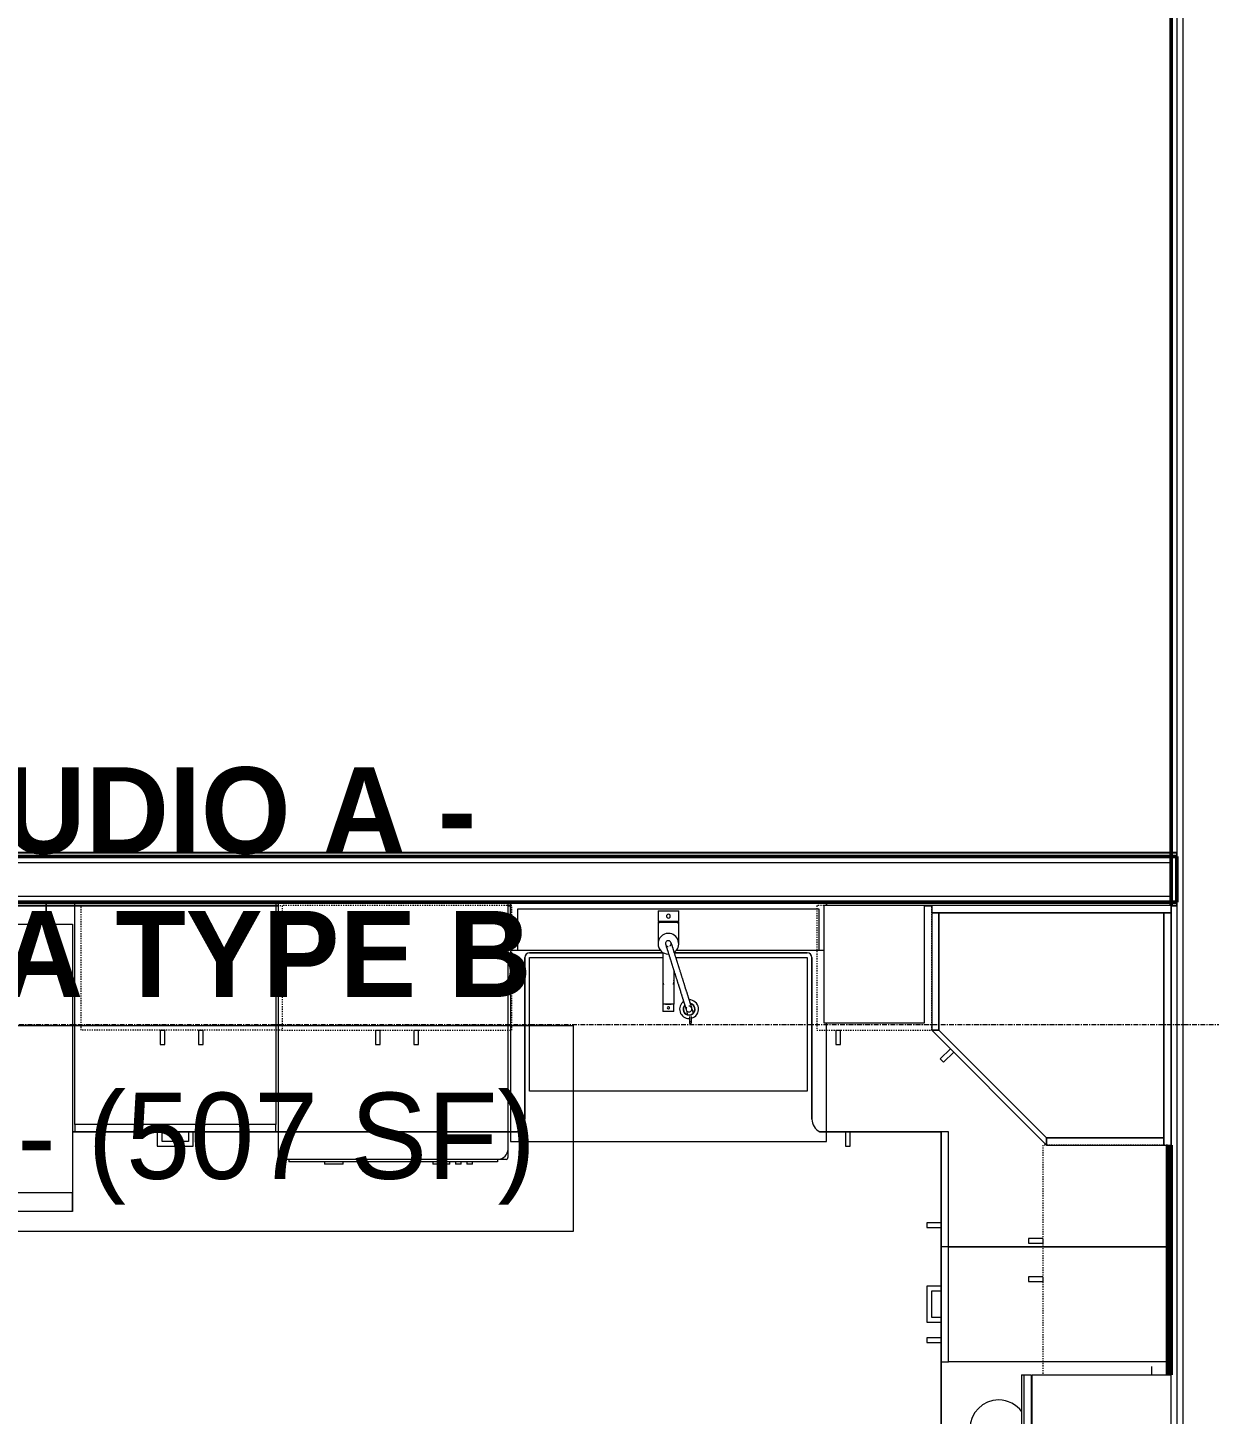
# Model space of a CAD drawing. Header units: inches. Extents: x -4218 to -1830, y 9767 to 12426.
# Drawn here: x -3059.2 to -2935.8, y 10126.5 to 10271.3 of the extents above; entities that cross this region are included whole.
import ezdxf

# ---------------------------------------------------------------- set-up
doc = ezdxf.new("R2010")
doc.units = ezdxf.units.IN
doc.header["$MEASUREMENT"] = 0
doc.linetypes.add('Dash', pattern=[0.25, 0.125, -0.125])
doc.linetypes.add('Grid Line 1_2_', pattern=[0.875, 0.5, -0.125, 0.125, -0.125])
for name, color, linetype, lineweight in [('0-1', 7, 'Continuous', 5), ('0-2', 253, 'Continuous', 9), ('A-AREA-IDEN', 2, 'Continuous', 9), ('A-WALL-1', 250, 'Continuous', 50), ('A-WALL-2', 10, 'Continuous', 13), ('A-WALL-3', 254, 'Continuous', 9), ('A-WALL-4', 253, 'Continuous', 9), ('A-WALL-5', 252, 'Continuous', 9), ('A-WALL-6', 7, 'Continuous', 9), ('A-WALL-8', 113, 'Continuous', 9), ('I-WALL-1', 250, 'Continuous', 50), ('I-WALL-2', 254, 'Continuous', 9), ('I-WALL-3', 253, 'Continuous', 9), ('I-WALL-4', 252, 'Continuous', 9), ('P-SANR-FIXT-1', 7, 'Continuous', 9), ('P-SANR-FIXT-3', 252, 'Continuous', 9), ('Q-CASE', 31, 'Continuous', 9), ('Q-CASE-1', 252, 'Continuous', 9), ('Q-CASE-2', 7, 'Continuous', 9), ('Q-CASE-3', 253, 'Continuous', 9), ('Q-CASE-4', 7, 'Dash', 9), ('Q-CASE-5', 254, 'Continuous', 9), ('Q-SPCQ-1', 7, 'Continuous', 9), ('Q-SPCQ-2', 253, 'Continuous', 9), ('Q-SPCQ-3', 252, 'Continuous', 9), ('Q-SPCQ-4', 254, 'Continuous', 9), ('S-GRID-1', 1, 'Grid Line 1_2_', 9)]:
    doc.layers.add(name, color=color, linetype=linetype, lineweight=lineweight)
doc.styles.add('Century Gothic', font='ufonts.com_century-gothic.ttf', dxfattribs={"height": 9})
doc.styles.add('Century Gothic_B', font='GOTHICB.TTF', dxfattribs={"height": 9})

# ---------------------------------------------------------------- blocks, each defined once
blk = doc.blocks.new('Basic Wall _ INT - W4BØF - _5_8 GYP - 2X4 WOOD_BATT_ - 5_8 GYP_ - ___-3182886-BACKGROUND - 3RD FLOOR')
at = {"layer": 'A-WALL-3'}
for p, q in [((-3092, 10185.19), (-3092, 10185.13)), ((-3092, 10185.13), (-3092, 10184.98)), ((-3092, 10184.98), (-3092, 10184.92)), ((-3092, 10184.8), (-3092, 10184.78)), ((-2939.15, 10185.13), (-2939.15, 10185.19)), ((-2939.15, 10184.98), (-2939.15, 10185.13)), ((-2939.15, 10184.92), (-2939.15, 10184.98)), ((-2939.15, 10184.78), (-2939.15, 10184.8))]:
    blk.add_line(p, q, dxfattribs=at)
at = {"layer": 'A-WALL-4'}
for p, q in [((-3092, 10184.92), (-3092, 10185.19)), ((-3092, 10184.9), (-3092, 10184.92)), ((-3092, 10184.9), (-3092, 10184.9)), ((-3092, 10184.88), (-3092, 10184.9)), ((-3092, 10184.86), (-3092, 10184.88)), ((-3092, 10184.84), (-3092, 10184.86)), ((-3091.7, 10185.13), (-3091.77, 10185.13)), ((-3091.6, 10185.13), (-3091.67, 10185.13)), ((-3068.27, 10185.13), (-3068.38, 10185.13)), ((-3068.18, 10185.13), (-3068.27, 10185.13)), ((-3068.12, 10185.13), (-3068.18, 10185.13)), ((-3067.98, 10184.78), (-3063.23, 10184.78)), ((-3063.25, 10185.13), (-3067.95, 10185.13)), ((-3063.02, 10185.13), (-3063.08, 10185.13)), ((-3062.93, 10185.13), (-3063.02, 10185.13)), ((-3062.81, 10185.13), (-3062.93, 10185.13)), ((-2939.15, 10185.13), (-2939.77, 10185.13)), ((-2939.77, 10184.78), (-2939.15, 10184.78)), ((-2939.15, 10185.19), (-2939.15, 10184.9)), ((-2939.15, 10184.9), (-2939.15, 10184.82)), ((-2939.15, 10184.82), (-2939.15, 10184.78))]:
    blk.add_line(p, q, dxfattribs=at)
at = {"layer": 'A-WALL-5'}
for p, q in [((-3092, 10184.82), (-3092, 10184.84)), ((-3092, 10184.78), (-3092, 10184.82)), ((-3092, 10184.78), (-3067.98, 10184.78)), ((-3091.7, 10185.19), (-3091.77, 10185.19)), ((-3091.6, 10185.19), (-3091.67, 10185.19)), ((-3068.38, 10185.13), (-3091.59, 10185.13)), ((-3068.27, 10185.19), (-3068.38, 10185.19)), ((-3068.18, 10185.19), (-3068.27, 10185.19)), ((-3068.12, 10185.19), (-3068.18, 10185.19)), ((-3063.23, 10184.9), (-3067.97, 10184.9)), ((-3063.25, 10185.19), (-3067.95, 10185.19)), ((-3063.23, 10184.78), (-2939.77, 10184.78)), ((-3063.02, 10185.19), (-3063.08, 10185.19)), ((-3062.93, 10185.19), (-3063.02, 10185.19)), ((-3062.81, 10185.19), (-3062.93, 10185.19)), ((-2939.77, 10185.13), (-3062.81, 10185.13)), ((-2939.15, 10185.19), (-2939.77, 10185.19)), ((-2939.15, 10184.9), (-2939.77, 10184.9))]:
    blk.add_line(p, q, dxfattribs=at)
at = {"layer": 'A-WALL-6'}
for p, q in [((-3067.97, 10184.9), (-3092, 10184.9)), ((-3068.39, 10185.19), (-3091.6, 10185.19)), ((-2939.77, 10184.9), (-3063.23, 10184.9)), ((-2939.77, 10185.19), (-3062.81, 10185.19))]:
    blk.add_line(p, q, dxfattribs=at)
blk = doc.blocks.new('Basic Wall _ INT - W4BØF - _5_8 GYP - 2X4 WOOD_BATT_ - 5_8 GYP_ - ___-3182885-BACKGROUND - 3RD FLOOR')
at = {"layer": 'A-WALL-3'}
for p, q in [((-3092, 10180.03), (-3092, 10180)), ((-3057.25, 10180.03), (-3033.02, 10180.03)), ((-3009.02, 10180.03), (-3008.77, 10180.03)), ((-3008.77, 10180.03), (-2975.77, 10180.03)), ((-2975.77, 10180.03), (-2939.77, 10180.03)), ((-2939.15, 10180), (-2939.15, 10180.03)), ((-3092, 10179.89), (-3092, 10179.83)), ((-3092, 10179.82), (-3092, 10179.68)), ((-3092, 10179.68), (-3092, 10179.61)), ((-3053.97, 10179.68), (-3057.25, 10179.68)), ((-3033.02, 10179.68), (-3053.91, 10179.68)), ((-3008.77, 10179.68), (-3009.02, 10179.68)), ((-2942.29, 10179.68), (-2975.77, 10179.68)), ((-2939.77, 10179.68), (-2942.2, 10179.68)), ((-2939.15, 10179.83), (-2939.15, 10179.89)), ((-2939.15, 10179.68), (-2939.15, 10179.82)), ((-2939.15, 10179.61), (-2939.15, 10179.68))]:
    blk.add_line(p, q, dxfattribs=at)
at = {"layer": 'A-WALL-4'}
for p, q in [((-2939.77, 10180.03), (-2939.15, 10180.03)), ((-2939.15, 10180.03), (-2939.15, 10179.99)), ((-2939.15, 10179.99), (-2939.15, 10179.96)), ((-3092, 10179.94), (-3092, 10179.96)), ((-3092, 10179.91), (-3092, 10179.94)), ((-3092, 10179.9), (-3092, 10179.91)), ((-3092, 10179.88), (-3092, 10179.9)), ((-3092, 10179.83), (-3092, 10179.88)), ((-3092, 10179.61), (-3092, 10179.83)), ((-3091.8, 10179.68), (-3091.84, 10179.68)), ((-3091.7, 10179.68), (-3091.78, 10179.68)), ((-3091.6, 10179.68), (-3091.68, 10179.68)), ((-3057.25, 10179.9), (-3056.17, 10179.9)), ((-3056.06, 10179.9), (-3033.02, 10179.9)), ((-3009.02, 10179.9), (-3008.77, 10179.9)), ((-2975.77, 10179.9), (-2940.67, 10179.9)), ((-2940.58, 10179.9), (-2939.77, 10179.9)), ((-2939.15, 10179.68), (-2939.77, 10179.68)), ((-2939.15, 10179.96), (-2939.15, 10179.91)), ((-2939.15, 10179.91), (-2939.15, 10179.9)), ((-2939.15, 10179.9), (-2939.15, 10179.88)), ((-2939.15, 10179.88), (-2939.15, 10179.73)), ((-2939.15, 10179.73), (-2939.15, 10179.61))]:
    blk.add_line(p, q, dxfattribs=at)
at = {"layer": 'A-WALL-5'}
for p, q in [((-3092, 10179.99), (-3092, 10180.03)), ((-3092, 10180.03), (-3057.25, 10180.03)), ((-3092, 10179.96), (-3092, 10179.99)), ((-3091.8, 10179.61), (-3091.84, 10179.61)), ((-3091.7, 10179.61), (-3091.78, 10179.61)), ((-3091.6, 10179.61), (-3091.68, 10179.61)), ((-3057.25, 10179.68), (-3091.59, 10179.68)), ((-3053.34, 10179.61), (-3057.25, 10179.61)), ((-3033.02, 10179.61), (-3053.32, 10179.61)), ((-3008.77, 10179.61), (-3009.02, 10179.61)), ((-2964.77, 10179.61), (-2965.52, 10179.61)), ((-2939.77, 10179.9), (-2939.15, 10179.9)), ((-2939.15, 10179.61), (-2939.77, 10179.61))]:
    blk.add_line(p, q, dxfattribs=at)
at = {"layer": 'A-WALL-6'}
for p, q in [((-3092, 10179.9), (-3057.25, 10179.9)), ((-3057.25, 10179.61), (-3091.6, 10179.61))]:
    blk.add_line(p, q, dxfattribs=at)
blk = doc.blocks.new('Refrigerator_-_Side-by-Side_6047 - 36_ X 30_-1372843-BACKGROUND - 3RD FLOOR')
at = {"layer": 'Q-SPCQ-1'}
for p, q in [((-17.88, 15.58), (17.87, 15.58)), ((-17.88, -14.42), (-17.88, 15.58)), ((-17.88, 15.58), (-3.13, 15.58)), ((-17.88, 15.58), (-17.88, 13.58)), ((-3.13, 13.58), (-3.13, 15.58)), ((-2.63, 15.58), (17.87, 15.58)), ((-2.63, 15.58), (-2.63, 13.58)), ((17.87, 15.58), (17.87, -14.42)), ((17.87, 13.58), (17.87, 15.58)), ((-3.13, 13.58), (-17.88, 13.58)), ((17.87, 13.58), (-2.63, 13.58)), ((17.87, -14.42), (-17.88, -14.42))]:
    blk.add_line(p, q, dxfattribs=at)
blk = doc.blocks.new('Range - 24_ x 30_-V115-BACKGROUND - 3RD FLOOR')
at = {"layer": 'Q-SPCQ-1'}
blk.add_line((29.12, -22), (30, -22), dxfattribs=at)
for centre, radius, start, end in [((6.5, -6), 3.5, 360, 180), ((23.5, -6), 3, 0, 180), ((6.5, -6), 3.5, 180, 223.5728), ((6.5, -6), 3.5, 316.3809, 0), ((23.5, -6), 3, 180, 216.0867), ((23.5, -6), 3, 306.1227, 0), ((6.5, -6), 3.5, 261.0228, 278.9772)]:
    blk.add_arc(centre, radius, start, end, dxfattribs=at)
blk = doc.blocks.new('Dishwasher_15404 - 34_ counter-V162-BACKGROUND - 3RD FLOOR')
at = {"layer": 'Q-SPCQ-1'}
for p, q in [((25.8, 24), (24, 24)), ((26.68, 24), (25.8, 24)), ((26.87, 22.93), (26.87, 23.8)), ((26.87, 0.2), (26.87, 22.93)), ((26.87, 22.91), (27.12, 22.91)), ((27.12, 22.91), (27.12, 1.09)), ((27.37, 20.28), (27.12, 20.28)), ((27.37, 20.28), (27.37, 19.69)), ((27.12, 19.69), (27.37, 19.69)), ((27.37, 19.1), (27.12, 19.1)), ((27.37, 19.1), (27.37, 18.51)), ((27.12, 18.51), (27.37, 18.51)), ((27.37, 17.92), (27.12, 17.92)), ((27.37, 17.92), (27.37, 17.33)), ((27.12, 17.33), (27.37, 17.33)), ((27.37, 16.74), (27.12, 16.74)), ((27.12, 16.15), (27.37, 16.15)), ((27.37, 16.74), (27.37, 16.15)), ((27.37, 6.79), (27.12, 6.79)), ((27.37, 6.79), (27.37, 5.81)), ((27.37, 5.81), (27.37, 4.82)), ((27.12, 4.82), (27.37, 4.82)), ((26.87, 1.09), (27.12, 1.09)), ((24, 0), (26.68, 0))]:
    blk.add_line(p, q, dxfattribs=at)
for centre, radius, start, end in [((25.8, 22.93), 1.07, 360, 90), ((26.68, 23.8), 0.197, 0, 90), ((26.68, 0.2), 0.197, 270, 360), ((26.68, 0.2), 0.197, 270, 345)]:
    blk.add_arc(centre, radius, start, end, dxfattribs=at)
at = {"layer": 'Q-SPCQ-2'}
for p, q in [((0.37, 24), (0, 24)), ((0, 0), (0.37, 0))]:
    blk.add_line(p, q, dxfattribs=at)
at = {"layer": 'Q-SPCQ-3'}
for p, q in [((5.07, 24), (0.37, 24)), ((24, 24), (5.1, 24)), ((0.37, 0), (2.55, 0)), ((2.64, 0), (24, 0))]:
    blk.add_line(p, q, dxfattribs=at)
at = {"layer": 'Q-SPCQ-4'}
blk.add_line((0, 24), (0, 0), dxfattribs=at)
blk = doc.blocks.new('30quot_MicrowaveVent_11166 - 70cm miele oven-2804781-BACKGROUND - 3RD FLOOR')
at = {"layer": 'Q-CASE-2'}
for p, q in [((8.88, 16.6), (7.69, 16.6)), ((7.69, 15.63), (7.69, 16.55)), ((8.88, 16.55), (8.88, 15.63)), ((15.68, 15.6), (-14.2, 15.6)), ((-14.2, 15.39), (-14.2, 15.6)), ((-14.2, 14.61), (-14.2, 15.39)), ((15.68, 15.39), (-14.2, 15.39)), ((15.68, 14.61), (-14.2, 14.61)), ((-14.2, 0), (-14.2, 14.49)), ((-14.2, 14.49), (15.68, 14.49)), ((15.68, 15.6), (15.68, 15.39)), ((15.68, 15.39), (15.68, 14.61)), ((15.68, 14.49), (15.68, 0)), ((-14.2, 0), (15.68, 0))]:
    blk.add_line(p, q, dxfattribs=at)
blk = doc.blocks.new('Single Door 1 Drawer 211 - 211 Base Cabinet Single Door1 Drawer 12_-V120-BACKGROUND - 3RD FLOOR')
at = {"layer": 'Q-CASE-1'}
for p, q in [((-11.26, -23.25), (-11.26, -0.37)), ((0.74, -0.37), (0.74, -23.25)), ((-11.26, -23.25), (-11.26, -24)), ((0.74, -23.25), (-11.26, -23.25)), ((-11.26, -24), (0.74, -24)), ((-7.14, -24), (-6.64, -24)), ((-3.39, -24), (-3.89, -24)), ((-1.76, -24), (-1.27, -24)), ((0.74, -24), (0.74, -23.25))]:
    blk.add_line(p, q, dxfattribs=at)
at = {"layer": 'Q-CASE-2'}
for p, q in [((-7.14, -24), (-7.14, -25.5)), ((-6.64, -25), (-6.64, -24)), ((-3.89, -24), (-3.89, -25)), ((-3.39, -25.5), (-3.39, -24)), ((-1.76, -24), (-1.76, -25.5)), ((-1.27, -25.5), (-1.27, -24)), ((-7.14, -25.5), (-3.39, -25.5)), ((-3.89, -25), (-6.64, -25)), ((-1.76, -25.5), (-1.27, -25.5))]:
    blk.add_line(p, q, dxfattribs=at)
at = {"layer": 'Q-CASE-3'}
for p, q in [((-11.26, -0.37), (-11.26, 0)), ((0.74, 0), (0.74, -0.37)), ((-1.76, -24), (-1.27, -24))]:
    blk.add_line(p, q, dxfattribs=at)
at = {"layer": 'Q-CASE-5'}
blk.add_line((-11.26, 0), (0.74, 0), dxfattribs=at)
blk = doc.blocks.new('Base Cabinet Corner 197 - Base Cabinet Corner 197-V121-BACKGROUND - 3RD FLOOR')
at = {"layer": 'Q-CASE-1'}
for p, q in [((12.74, -0.37), (12.74, -24)), ((0.74, -23.25), (0.74, -36)), ((12.74, -23.25), (0.74, -23.25)), ((0.74, -23.25), (0.74, -24)), ((0.74, -24), (0.74, -36)), ((12.74, -24), (0.74, -24)), ((10.24, -24), (10.73, -24)), ((0.73, -34), (0.73, -33.51)), ((0.74, -36), (-10.64, -36))]:
    blk.add_line(p, q, dxfattribs=at)
at = {"layer": 'Q-CASE-2'}
for p, q in [((10.24, -24), (10.24, -25.5)), ((10.73, -25.5), (10.73, -24)), ((10.24, -25.5), (10.73, -25.5)), ((2.23, -33.51), (0.74, -33.51)), ((0.74, -34), (2.23, -34)), ((2.23, -34), (2.23, -33.51))]:
    blk.add_line(p, q, dxfattribs=at)
at = {"layer": 'Q-CASE-3'}
for p, q in [((12.74, 0), (12.74, -0.37)), ((10.24, -24), (10.73, -24)), ((-22.89, -36), (-23.26, -36))]:
    blk.add_line(p, q, dxfattribs=at)
at = {"layer": 'Q-CASE-5'}
for p, q in [((-23.26, 0), (-22.89, 0)), ((-23.26, -36), (-23.26, 0)), ((-22.89, 0), (2.11, 0)), ((2.11, 0), (12.74, 0))]:
    blk.add_line(p, q, dxfattribs=at)
blk = doc.blocks.new('Vanity Cabinet-Double Door - 33_-V122-BACKGROUND - 3RD FLOOR')
at = {"layer": 'Q-CASE-1'}
for p, q in [((-15.76, -5.06), (-15.76, -0.38)), ((-15.76, -0.38), (-15.76, -5.06)), ((-15.01, -0.75), (-15.01, -5.06)), ((16.49, -0.75), (-15.01, -0.75)), ((16.49, -5.06), (16.49, -0.75))]:
    blk.add_line(p, q, dxfattribs=at)
at = {"layer": 'Q-CASE-3'}
for p, q in [((-15.76, -0.38), (-15.76, 0)), ((-15.76, 0), (-15.76, -0.38)), ((17.24, 0), (17.24, -0.38)), ((17.24, -0.38), (17.24, 0))]:
    blk.add_line(p, q, dxfattribs=at)
at = {"layer": 'Q-CASE-5'}
for p, q in [((-15.76, 0), (17.24, 0)), ((17.24, 0), (-15.76, 0)), ((17.24, 0), (-15.76, 0))]:
    blk.add_line(p, q, dxfattribs=at)
blk = doc.blocks.new('Base Cabinet 3 Drawer 230 - Base Cabinet 3 Drawer 230 21_-V123-BACKGROUND - 3RD FLOOR')
at = {"layer": 'Q-CASE-1'}
for p, q in [((-9.76, -23.25), (-9.76, -0.38)), ((11.24, -0.38), (11.24, -2.52)), ((11.24, -2.61), (11.24, -23.25)), ((-9.76, -23.25), (-9.76, -24)), ((11.24, -23.25), (-9.76, -23.25)), ((-9.76, -24), (11.24, -24)), ((-1.14, -24), (-0.64, -24)), ((2.61, -24), (2.11, -24)), ((11.24, -24), (11.24, -23.25))]:
    blk.add_line(p, q, dxfattribs=at)
at = {"layer": 'Q-CASE-2'}
for p, q in [((-1.14, -24), (-1.14, -25.5)), ((-0.64, -25), (-0.64, -24)), ((2.11, -24), (2.11, -25)), ((2.61, -25.5), (2.61, -24)), ((-1.14, -25.5), (2.61, -25.5)), ((2.11, -25), (-0.64, -25))]:
    blk.add_line(p, q, dxfattribs=at)
at = {"layer": 'Q-CASE-3'}
for p, q in [((-9.76, -0.31), (-9.76, -0.01)), ((11.24, 0), (11.24, -0.38)), ((-1.14, -24), (-0.64, -24)), ((2.61, -24), (2.11, -24))]:
    blk.add_line(p, q, dxfattribs=at)
at = {"layer": 'Q-CASE-5'}
for p, q in [((-9.76, 0), (11.24, 0)), ((-1.14, -24), (-0.64, -24)), ((2.61, -24), (2.11, -24))]:
    blk.add_line(p, q, dxfattribs=at)
blk = doc.blocks.new('308 - 308 x 24_-2727436-BACKGROUND - 3RD FLOOR')
at = {"layer": 'Q-CASE'}
for p, q in [((-11.25, -13.19), (-12, -13.19)), ((-12, -13.19), (0, -25.19)), ((0, -24.44), (-11.25, -13.19)), ((0, -25.19), (0, -24.44))]:
    blk.add_line(p, q, dxfattribs=at)
at = {"layer": 'Q-CASE-2'}
for p, q in [((13, -0.19), (-12, -0.19)), ((-12, -0.19), (-12, -0.94)), ((-11.25, -0.94), (-12, -0.94)), ((-12, -0.94), (-12, -13.19)), ((-12, -0.94), (13, -0.94)), ((12.25, -0.94), (-11.25, -0.94)), ((-11.25, -0.94), (-11.25, -13.19)), ((-11.25, -13.19), (-11.25, -0.94)), ((12.25, -24.44), (12.25, -0.94)), ((13, -0.94), (12.25, -0.94)), ((12.25, -0.94), (12.25, -25.19)), ((13, -0.94), (13, -0.19)), ((13, -25.19), (13, -0.94)), ((-12, -13.19), (-11.25, -13.19)), ((-11.25, -13.19), (0, -24.44)), ((-10.05, -15.14), (-11.11, -16.2)), ((-10.76, -16.55), (-9.7, -15.49)), ((-11.11, -16.2), (-10.76, -16.55)), ((0, -24.44), (12.25, -24.44)), ((12.25, -24.44), (0, -24.44)), ((0, -24.44), (0, -25.19)), ((12.25, -25.19), (12.25, -24.44)), ((0, -25.19), (12.25, -25.19)), ((12.25, -25.19), (13, -25.19))]:
    blk.add_line(p, q, dxfattribs=at)
blk = doc.blocks.new('300 Series Wall Hung Cabinet_302 - 24_ X 24_-2588623-BACKGROUND - 3RD FLOOR')
at = {"layer": 'Q-CASE-2'}
for p, q in [((-2.25, -13.19), (-1.76, -13.19)), ((-2.25, -13.19), (-2.25, -14.69)), ((-1.76, -14.69), (-1.76, -13.19)), ((1.75, -13.19), (2.24, -13.19)), ((1.75, -13.19), (1.75, -14.69)), ((2.24, -14.69), (2.24, -13.19)), ((-2.25, -14.69), (-1.76, -14.69)), ((1.75, -14.69), (2.24, -14.69))]:
    blk.add_line(p, q, dxfattribs=at)
at = {"layer": 'Q-CASE-4'}
for p, q in [((12, -0.19), (-12, -0.19)), ((-12, -0.19), (-12, -13.19)), ((12, -13.19), (12, -0.19)), ((-12, -13.19), (12, -13.19))]:
    blk.add_line(p, q, dxfattribs=at)
blk = doc.blocks.new('300 Series Wall Hung Cabinet_301 - 12_ x 24_-2732593-BACKGROUND - 3RD FLOOR')
at = {"layer": 'Q-CASE-2'}
for p, q in [((5.25, -0.19), (-5.25, -0.19)), ((-5.25, -0.19), (-5.25, -12.44)), ((5.25, -12.44), (5.25, -0.19)), ((-5.25, -12.44), (5.25, -12.44)), ((-4, -13.19), (-3.51, -13.19)), ((-4, -13.19), (-4, -14.69)), ((-3.51, -14.69), (-3.51, -13.19)), ((-4, -14.69), (-3.51, -14.69))]:
    blk.add_line(p, q, dxfattribs=at)
at = {"layer": 'Q-CASE-4'}
for p, q in [((6, -0.19), (-6, -0.19)), ((-6, -0.19), (-6, -13.19)), ((6, -13.19), (6, -0.19)), ((-6, -13.19), (6, -13.19))]:
    blk.add_line(p, q, dxfattribs=at)
blk = doc.blocks.new('kitchen_faucet_14143 - kitchen_faucet_14143-V167-BACKGROUND - 3RD FLOOR')
at = {"layer": 'P-SANR-FIXT-1'}
for p, q in [((-6.3, 0.57), (-7.09, 0.57)), ((-7.09, -0.57), (-7.09, 0.57)), ((-0.9, 0.59), (-6.3, 0.59)), ((-6.3, 0.57), (-6.3, 0.59)), ((-6.3, 0.42), (-6.3, 0.5)), ((-6.3, 0.3), (-6.3, 0.4)), ((-6.3, 0.29), (-6.3, 0.15)), ((-6.3, 0.15), (-6.3, 0.29)), ((-6.3, 0.15), (-6.3, -0.15)), ((-6.3, -0.15), (-6.3, 0.15)), ((-3.97, 0.59), (-4.89, 0.59)), ((2.26, 1.08), (0, 1.08)), ((2.34, 1.02), (2.1, 1.02)), ((2.26, 1.08), (2.26, -1.08)), ((3.44, 1.08), (2.34, 1.08)), ((2.34, -1.08), (2.34, 1.08)), ((3.44, 1.08), (3.44, -1.08)), ((-7.09, -0.57), (-6.3, -0.57)), ((-6.3, -0.15), (-6.3, -0.29)), ((-6.3, -0.29), (-6.3, -0.15)), ((-6.3, -0.4), (-6.3, -0.3)), ((-6.3, -0.5), (-6.3, -0.42)), ((-6.3, -0.59), (-6.3, -0.51)), ((-6.3, -0.59), (-2.83, -0.59)), ((-4.89, -0.59), (-3.97, -0.59)), ((-0.94, -0.59), (-0.9, -0.59)), ((0, -1.08), (2.26, -1.08)), ((2.1, -1.02), (2.34, -1.02)), ((2.34, -1.08), (3.44, -1.08)), ((-7.58, -2.2), (-8.24, -2.2)), ((-8.24, -2.4), (-7.58, -2.4)), ((-7.41, -2.04), (-6.99, -1.91)), ((-6.81, -2.46), (-7.23, -2.59))]:
    blk.add_line(p, q, dxfattribs=at)
at = {"layer": 'P-SANR-FIXT-1', "flags": 128}
for points in [[(-0.06, 0.29), (-0.07, 0.29), (-0.07, 0.29), (-0.07, 0.29), (-0.07, 0.29), (-0.07, 0.29), (-0.08, 0.28), (-0.08, 0.28), (-0.09, 0.28), (-0.1, 0.28), (-0.1, 0.28), (-0.11, 0.27), (-0.26, 0.23), (-0.28, 0.22), (-0.3, 0.22), (-0.46, 0.16), (-0.49, 0.16), (-0.51, 0.15), (-0.54, 0.14), (-0.57, 0.13), (-0.6, 0.12), (-0.63, 0.11), (-0.66, 0.1), (-0.69, 0.09), (-0.72, 0.08), (-0.75, 0.07), (-0.78, 0.06), (-0.82, 0.05), (-0.85, 0.04), (-0.89, 0.03), (-0.92, 0.02), (-0.96, 0.01), (-1, 0), (-1.04, -0.02), (-1.07, -0.03), (-1.11, -0.04), (-1.15, -0.05), (-1.2, -0.07), (-1.24, -0.08), (-1.28, -0.09), (-1.32, -0.11), (-1.37, -0.12), (-1.41, -0.14), (-1.46, -0.15), (-1.5, -0.16), (-1.55, -0.18), (-1.6, -0.19), (-1.65, -0.21), (-1.69, -0.23), (-1.74, -0.24), (-1.79, -0.26), (-2.49, -0.48), (-2.55, -0.5), (-2.61, -0.51), (-2.67, -0.53), (-2.72, -0.55), (-2.78, -0.57), (-2.84, -0.59), (-2.9, -0.61), (-2.96, -0.62), (-3.02, -0.64), (-3.08, -0.66), (-3.14, -0.68), (-3.19, -0.7), (-3.25, -0.72), (-3.31, -0.74), (-3.37, -0.76), (-3.43, -0.77), (-3.49, -0.79), (-3.55, -0.81), (-3.61, -0.83), (-3.67, -0.85), (-3.73, -0.87), (-3.79, -0.89), (-3.85, -0.91), (-3.91, -0.92), (-3.97, -0.94), (-4.03, -0.96), (-4.09, -0.98), (-4.15, -1), (-4.21, -1.02), (-4.26, -1.04), (-4.32, -1.05), (-4.94, -1.25), (-4.99, -1.27), (-5.04, -1.28), (-5.09, -1.3), (-5.15, -1.31), (-5.2, -1.33), (-5.44, -1.41), (-5.48, -1.42), (-5.53, -1.43), (-5.57, -1.45), (-5.62, -1.46), (-5.66, -1.48), (-5.7, -1.49), (-5.75, -1.5), (-5.79, -1.52), (-5.83, -1.53), (-5.87, -1.54), (-5.91, -1.56), (-5.95, -1.57), (-5.99, -1.58), (-6.02, -1.59), (-6.06, -1.6), (-6.1, -1.61), (-6.13, -1.63), (-6.17, -1.64), (-6.2, -1.65), (-6.23, -1.66), (-6.26, -1.67), (-6.3, -1.68), (-6.33, -1.69), (-6.36, -1.7), (-6.38, -1.71), (-6.41, -1.71), (-6.44, -1.72), (-6.47, -1.73), (-6.49, -1.74), (-6.52, -1.75), (-6.54, -1.76), (-6.57, -1.76), (-6.59, -1.77), (-6.61, -1.78), (-6.63, -1.78), (-6.65, -1.79), (-6.67, -1.8), (-6.69, -1.8), (-6.71, -1.81), (-6.73, -1.81), (-6.74, -1.82), (-6.76, -1.82), (-6.77, -1.83), (-6.79, -1.83), (-6.8, -1.84), (-6.81, -1.84), (-6.83, -1.84), (-6.84, -1.85), (-6.85, -1.85), (-6.86, -1.85), (-6.87, -1.86), (-6.87, -1.86), (-6.88, -1.86), (-6.89, -1.86), (-6.89, -1.87), (-6.9, -1.87), (-6.9, -1.87), (-6.9, -1.87), (-6.91, -1.87), (-6.91, -1.87), (-6.91, -1.87)], [(0.27, 0.18), (0.21, 0.23), (0.15, 0.28), (0.08, 0.3), (0, 0.3), (-0.08, 0.28), (-0.15, 0.25), (-0.2, 0.2), (-0.24, 0.13), (-0.27, 0.06), (-0.27, 0.01)], [(-0.22, -0.16), (-0.17, -0.22), (-0.1, -0.26), (-0.03, -0.28), (0.05, -0.29), (0.13, -0.27), (0.19, -0.23), (0.25, -0.18), (0.29, -0.12), (0.31, -0.04), (0.32, 0.03), (0.3, 0.11), (0.27, 0.18)], [(-0.25, -0.39), (-0.27, -0.4), (-0.3, -0.4), (-0.32, -0.41), (-0.35, -0.42), (-0.38, -0.43), (-0.41, -0.44), (-0.44, -0.45), (-0.46, -0.46), (-0.5, -0.47), (-0.53, -0.48), (-0.56, -0.49), (-0.59, -0.5), (-0.62, -0.51), (-0.66, -0.52), (-0.69, -0.53), (-0.73, -0.54), (-0.77, -0.55), (-0.8, -0.56), (-0.84, -0.58), (-0.88, -0.59), (-0.92, -0.6), (-0.96, -0.61), (-1, -0.63), (-1.04, -0.64), (-1.08, -0.65), (-1.13, -0.67), (-1.17, -0.68), (-1.22, -0.69), (-1.26, -0.71), (-1.31, -0.72), (-1.35, -0.74), (-1.4, -0.75), (-1.45, -0.77), (-1.5, -0.78), (-1.54, -0.8), (-1.59, -0.81), (-1.64, -0.83), (-1.69, -0.84), (-1.75, -0.86), (-1.8, -0.88), (-1.85, -0.89), (-1.9, -0.91), (-1.96, -0.93), (-2.01, -0.94), (-2.06, -0.96), (-2.12, -0.98), (-2.18, -1), (-2.23, -1.01), (-2.29, -1.03), (-2.34, -1.05), (-2.4, -1.07), (-2.46, -1.09), (-2.52, -1.1), (-2.57, -1.12), (-2.63, -1.14), (-2.69, -1.16), (-2.75, -1.18), (-2.81, -1.2), (-2.87, -1.21), (-2.93, -1.23), (-2.99, -1.25), (-3.05, -1.27), (-3.1, -1.29), (-3.16, -1.31), (-3.22, -1.33), (-3.28, -1.35), (-3.34, -1.37), (-3.4, -1.38), (-3.46, -1.4), (-3.52, -1.42), (-3.58, -1.44), (-3.64, -1.46), (-3.7, -1.48), (-3.76, -1.5), (-3.82, -1.52), (-3.88, -1.53), (-3.94, -1.55), (-4, -1.57), (-4.05, -1.59), (-4.11, -1.61), (-4.74, -1.8), (-4.79, -1.82), (-4.84, -1.84), (-4.89, -1.85), (-4.94, -1.87), (-4.99, -1.89), (-5.22, -1.96), (-5.27, -1.97), (-5.32, -1.99), (-5.36, -2), (-5.41, -2.02), (-5.45, -2.03), (-5.49, -2.04), (-5.54, -2.06), (-5.58, -2.07), (-5.62, -2.08), (-5.66, -2.1), (-5.7, -2.11), (-5.74, -2.12), (-5.78, -2.13), (-5.82, -2.15), (-5.85, -2.16), (-5.89, -2.17), (-5.93, -2.18), (-5.96, -2.19), (-6, -2.2), (-6.03, -2.21), (-6.06, -2.22), (-6.09, -2.23), (-6.13, -2.24), (-6.16, -2.25), (-6.19, -2.26), (-6.21, -2.27), (-6.24, -2.28), (-6.27, -2.29), (-6.3, -2.3), (-6.32, -2.3), (-6.35, -2.31), (-6.37, -2.32), (-6.39, -2.33), (-6.42, -2.33), (-6.44, -2.34), (-6.46, -2.35), (-6.48, -2.35), (-6.5, -2.36), (-6.52, -2.37), (-6.54, -2.37), (-6.55, -2.38), (-6.57, -2.38), (-6.59, -2.39), (-6.6, -2.39), (-6.61, -2.4), (-6.63, -2.4), (-6.64, -2.41), (-6.65, -2.41), (-6.66, -2.41), (-6.67, -2.42), (-6.68, -2.42), (-6.69, -2.42), (-6.7, -2.42), (-6.7, -2.43), (-6.71, -2.43), (-6.72, -2.43), (-6.72, -2.43), (-6.72, -2.43), (-6.73, -2.43), (-6.73, -2.43), (-6.73, -2.43), (-6.73, -2.43)], [(0.11, -0.27), (0.11, -0.27), (0.11, -0.27), (0.11, -0.28), (0.11, -0.28), (0.1, -0.28), (0.1, -0.28), (0.09, -0.28), (0.09, -0.28), (0.08, -0.28), (0.07, -0.29), (0.06, -0.29), (-0.08, -0.34), (-0.1, -0.34), (-0.12, -0.35), (-0.14, -0.35), (-0.16, -0.36), (-0.18, -0.37), (-0.2, -0.37), (-0.23, -0.38), (-0.25, -0.39)], [(-6.61, -1.94), (-6.67, -1.9), (-6.74, -1.87), (-6.82, -1.86), (-6.9, -1.87), (-6.97, -1.9), (-7.03, -1.94), (-7.08, -2), (-7.1, -2.08), (-7.11, -2.15)], [(-7.11, -2.15), (-7.1, -2.23), (-7.08, -2.3), (-7.03, -2.36), (-6.97, -2.41), (-6.9, -2.44), (-6.82, -2.45), (-6.74, -2.44), (-6.67, -2.41), (-6.61, -2.36), (-6.56, -2.3), (-6.53, -2.23), (-6.52, -2.15)]]:
    blk.add_lwpolyline(points, dxfattribs=at)
at = {"layer": 'P-SANR-FIXT-1'}
for centre, radius, start, end in [((-6.69, 0), 0.118, 0, 180), ((0, 0), 1.08, 360, 180), ((2.88, 0), 0.197, 0, 180), ((-6.83, -2.16), 0.984, 34.6289, 180), ((-6.69, 0), 0.118, 180, 360), ((0, 0), 1.08, 180, 182.3811), ((0, 0), 1.08, 212.5288, 360), ((2.88, 0), 0.197, 180, 0), ((-6.83, -2.16), 0.984, 180, 183.6246), ((-6.83, -2.16), 0.984, 195, 360), ((-6.83, -2.16), 0.63, 45, 180), ((-6.83, -2.16), 0.63, 180, 349.6916), ((-6.83, -2.16), 0.591, 168.6397, 180), ((-6.83, -2.16), 0.591, 180, 227.1165), ((-6.83, -2.16), 0.591, 47.2269, 168.6397), ((-6.83, -2.16), 0.591, 227.1165, 345.2352)]:
    blk.add_arc(centre, radius, start, end, dxfattribs=at)
for centre, major_axis, ratio, start_param, end_param in [((-3.97, 0), (0, 0.591), 0.906308, 6.021386, 6.806784), ((-3.97, 0), (0, 0.591), 0.906308, 2.617994, 3.403392), ((-8.24, -2.3), (0, 0.0984), 0.984808, 4.712389, 7.853982), ((-8.24, -2.3), (0, 0.0984), 0.984808, 1.570796, 4.712389)]:
    blk.add_ellipse(centre, major_axis=major_axis, ratio=ratio, start_param=start_param, end_param=end_param, dxfattribs=at)
blk = doc.blocks.new('Stainless Steel Farmhous Kitchen Sink - Stainless Steel Farmhous Kitchen Sink-V141-BACKGROUND - 3RD FLOOR')
at = {"layer": 'P-SANR-FIXT-1'}
for p, q in [((-31, -16.96), (-31, -3)), ((-31, -3), (-17.09, -3)), ((-15.75, -3), (-2, -3)), ((-2, -3), (-2, -16.96)), ((-2, -16.96), (-31, -16.96)), ((-33, -21.19), (-33, -22.2)), ((0, -22.2), (0, -21.19)), ((-33, -22.2), (0, -22.2))]:
    blk.add_line(p, q, dxfattribs=at)
at = {"layer": 'P-SANR-FIXT-3'}
for p, q in [((-17.32, -2.25), (-33, -2.25)), ((-33, -2.32), (-33, -21.19)), ((-0.25, -2.25), (-15.68, -2.25)), ((0, -21.19), (0, -9.81))]:
    blk.add_line(p, q, dxfattribs=at)
blk = doc.blocks.new('300 Series Wall Hung Cabinet_302 - 21_ X 24_-2838688-BACKGROUND - 3RD FLOOR')
at = {"layer": 'Q-CASE-2'}
for p, q in [((-1.76, 14.69), (-2.25, 14.69)), ((-2.25, 14.69), (-2.25, 13.19)), ((-1.76, 13.19), (-1.76, 14.69)), ((2.24, 14.69), (1.75, 14.69)), ((1.75, 14.69), (1.75, 13.19)), ((2.24, 13.19), (2.24, 14.69)), ((-1.76, 13.19), (-2.25, 13.19)), ((2.24, 13.19), (1.75, 13.19))]:
    blk.add_line(p, q, dxfattribs=at)
at = {"layer": 'Q-CASE-4'}
for p, q in [((-10.5, 0.19), (-10.5, 13.19)), ((-10.5, 13.19), (10.5, 13.19)), ((10.5, 13.19), (10.5, 0.19)), ((10.5, 0.19), (-10.5, 0.19))]:
    blk.add_line(p, q, dxfattribs=at)
blk = doc.blocks.new('CTR - 1st Phase - Unit Layouts_rvt-1-BACKGROUND - 3RD FLOOR')
at = {"layer": 'A-WALL-1'}
for p, q in [((-2939.15, 10184.78), (-3063.23, 10184.78)), ((-2939.15, 10184.15), (-2939.15, 10184.78)), ((-2939.15, 10180.65), (-2939.15, 10184.15)), ((-3092, 10180.03), (-2939.15, 10180.03)), ((-2939.15, 10180.03), (-2939.15, 10180.65)), ((-2940.15, 10154.65), (-2940.15, 10130.65)), ((-2939.77, 10130.65), (-2939.77, 10154.65))]:
    blk.add_line(p, q, dxfattribs=at)
at = {"layer": 'A-WALL-2'}
for p, q in [((-3063.85, 10184.15), (-2939.77, 10184.15)), ((-2939.77, 10180.65), (-2939.77, 10184.15)), ((-3092, 10180.65), (-2939.77, 10180.65))]:
    blk.add_line(p, q, dxfattribs=at)
at = {"layer": 'A-WALL-3'}
for p, q in [((-2939.15, 10184.78), (-2939.77, 10184.78)), ((-2939.15, 10184.78), (-2939.15, 10180.03)), ((-3057.25, 10180.03), (-3033.02, 10180.03)), ((-3009.02, 10180.03), (-3008.77, 10180.03)), ((-2975.77, 10180.03), (-2939.77, 10180.03)), ((-2939.77, 10180.03), (-2939.15, 10180.03)), ((-2939.77, 10154.65), (-2939.77, 10179.65))]:
    blk.add_line(p, q, dxfattribs=at)
at = {"layer": 'A-WALL-4'}
for p, q in [((-2939.77, 10184.78), (-3062.81, 10184.78)), ((-3091.59, 10180.03), (-3057.25, 10180.03)), ((-2939.77, 10130.65), (-2939.77, 10154.65))]:
    blk.add_line(p, q, dxfattribs=at)
at = {"layer": 'A-WALL-5'}
blk.add_line((-2940.15, 10154.65), (-2940.15, 10130.65), dxfattribs=at)
at = {"layer": 'A-WALL-8'}
for p, q in [((-2939.77, 10180.03), (-3057.25, 10180.03)), ((-3057.25, 10180.03), (-3057.25, 10179.65)), ((-3057.25, 10180.03), (-2939.77, 10180.03)), ((-3057.25, 10179.65), (-3057.25, 10180.03)), ((-2939.77, 10179.65), (-2939.77, 10180.03)), ((-2939.77, 10180.03), (-2939.77, 10179.65)), ((-3057.25, 10179.65), (-3057.25, 10177.72)), ((-3057.25, 10177.72), (-3057.25, 10179.65)), ((-2939.77, 10154.65), (-2939.77, 10179.65)), ((-2939.77, 10179.65), (-2939.77, 10154.65)), ((-3007.27, 10157.37), (-3007.27, 10174.22)), ((-3007.27, 10174.22), (-3007.27, 10157.37)), ((-3006.77, 10174.72), (-2992.86, 10174.72)), ((-2992.86, 10174.72), (-3006.77, 10174.72)), ((-2991.68, 10174.72), (-2977.77, 10174.72)), ((-2977.77, 10174.72), (-2991.68, 10174.72)), ((-2977.27, 10174.22), (-2977.27, 10157.37)), ((-2977.27, 10157.37), (-2977.27, 10174.22)), ((-3054.52, 10156.03), (-3008.1, 10156.03)), ((-3008.1, 10156.03), (-3054.52, 10156.03)), ((-2976.45, 10156.03), (-2963.77, 10156.03)), ((-2963.77, 10156.03), (-2976.45, 10156.03)), ((-2963.77, 10156.03), (-2963.77, 10025.77)), ((-2963.77, 10025.77), (-2963.77, 10156.03)), ((-2939.77, 10130.65), (-2939.77, 10154.65)), ((-2939.77, 10154.65), (-2939.77, 10130.65))]:
    blk.add_line(p, q, dxfattribs=at)
for centre, radius, start, end in [((-3006.77, 10174.22), 0.5, 90, 180), ((-3006.77, 10174.22), 0.5, 90, 180), ((-2977.77, 10174.22), 0.5, 360, 90), ((-2977.77, 10174.22), 0.5, 360, 90), ((-3008.77, 10157.37), 1.5, 296.6515, 360), ((-3008.77, 10157.37), 1.5, 296.6515, 360), ((-2975.77, 10157.37), 1.5, 180, 243.3485), ((-2975.77, 10157.37), 1.5, 180, 243.3485)]:
    blk.add_arc(centre, radius, start, end, dxfattribs=at)
at = {"layer": '0-2'}
for name, p in [('Basic Wall _ INT - W4BØF - _5_8 GYP - 2X4 WOOD_BATT_ - 5_8 GYP_ - ___-3182886-BACKGROUND - 3RD FLOOR', (0, 0)), ('Basic Wall _ INT - W4BØF - _5_8 GYP - 2X4 WOOD_BATT_ - 5_8 GYP_ - ___-3182885-BACKGROUND - 3RD FLOOR', (0, 0)), ('Base Cabinet 3 Drawer 230 - Base Cabinet 3 Drawer 230 21_-V123-BACKGROUND - 3RD FLOOR', (-3044.51, 10180.03)), ('Vanity Cabinet-Double Door - 33_-V122-BACKGROUND - 3RD FLOOR', (-2993.01, 10180.03)), ('300 Series Wall Hung Cabinet_302 - 24_ X 24_-2588623-BACKGROUND - 3RD FLOOR', (-3020.62, 10179.84)), ('300 Series Wall Hung Cabinet_301 - 12_ x 24_-2732593-BACKGROUND - 3RD FLOOR', (-2970.77, 10179.84)), ('308 - 308 x 24_-2727436-BACKGROUND - 3RD FLOOR', (-2952.77, 10179.84)), ('Stainless Steel Farmhous Kitchen Sink - Stainless Steel Farmhous Kitchen Sink-V141-BACKGROUND - 3RD FLOOR', (-2975.77, 10177.22))]:
    blk.add_blockref(name, p, dxfattribs=at)
for name, p, rotation in [('Dishwasher_15404 - 34_ counter-V162-BACKGROUND - 3RD FLOOR', (-3033.02, 10180.03), 269.9999999999796), ('Base Cabinet Corner 197 - Base Cabinet Corner 197-V121-BACKGROUND - 3RD FLOOR', (-2939.77, 10156.77), 269.999999999893), ('300 Series Wall Hung Cabinet_302 - 21_ X 24_-2838688-BACKGROUND - 3RD FLOOR', (-3043.12, 10179.84), 180), ('kitchen_faucet_14143 - kitchen_faucet_14143-V167-BACKGROUND - 3RD FLOOR', (-2992.27, 10175.67), 89.9999999998956), ('Refrigerator_-_Side-by-Side_6047 - 36_ X 30_-1372843-BACKGROUND - 3RD FLOOR', (-3072.4, 10163.29), 180), ('300 Series Wall Hung Cabinet_302 - 24_ X 24_-2588623-BACKGROUND - 3RD FLOOR', (-2939.96, 10142.65), 269.9999999999392), ('Single Door 1 Drawer 211 - 211 Base Cabinet Single Door1 Drawer 12_-V120-BACKGROUND - 3RD FLOOR', (-2939.77, 10132.77), 269.9999999998935), ('Range - 24_ x 30_-V115-BACKGROUND - 3RD FLOOR', (-2963.77, 10101.53), 89.9999999999672), ('30quot_MicrowaveVent_11166 - 70cm miele oven-2804781-BACKGROUND - 3RD FLOOR', (-2939.77, 10114.97), 89.9999999999377)]:
    blk.add_blockref(name, p, dxfattribs=dict(at, rotation=rotation))
blk = doc.blocks.new('CTR - 1st Phase - Common Walls_rvt-1-BACKGROUND - 3RD FLOOR')
at = {"layer": 'A-WALL-2'}
for p, q in [((-2939.15, 10373.41), (-2939.15, 9988.44)), ((-2938.52, 10373.41), (-2938.52, 9988.44))]:
    blk.add_line(p, q, dxfattribs=at)
at = {"layer": 'I-WALL-1'}
for p, q in [((-2939.77, 10373.41), (-2939.77, 10179.65)), ((-2939.77, 10154.65), (-2939.77, 10130.65))]:
    blk.add_line(p, q, dxfattribs=at)
at = {"layer": 'I-WALL-2'}
for p, q in [((-2939.77, 10184.15), (-2939.77, 10180.65)), ((-2939.77, 10179.88), (-2939.77, 10179.83)), ((-2939.77, 10179.83), (-2939.77, 10179.73)), ((-2939.77, 10179.73), (-2939.77, 10179.65)), ((-2939.77, 10179.62), (-2939.77, 10154.65)), ((-2939.77, 10154.65), (-2939.77, 10130.65))]:
    blk.add_line(p, q, dxfattribs=at)
at = {"layer": 'I-WALL-3'}
for p, q in [((-2939.77, 10185.19), (-2939.77, 10185.07)), ((-2939.77, 10185.07), (-2939.77, 10184.98)), ((-2939.77, 10184.98), (-2939.77, 10184.92)), ((-2939.77, 10184.78), (-2939.77, 10184.15)), ((-2939.77, 10180.65), (-2939.77, 10180.03))]:
    blk.add_line(p, q, dxfattribs=at)
at = {"layer": 'I-WALL-4'}
blk.add_line((-2939.77, 10303.87), (-2939.77, 10185.19), dxfattribs=at)

msp = doc.modelspace()

# ---------------------------------------------------------------- linework, layer by layer
at = {"layer": 'A-AREA-IDEN', "flags": 128}
msp.add_lwpolyline([(-3086.7, 10167.12), (-3002.2, 10167.12), (-3002.2, 10145.63), (-3086.7, 10145.63)], close=True, dxfattribs=at)
at = {"layer": 'S-GRID-1'}
msp.add_line((-1830.2, 10167.19), (-4168.71, 10167.19), dxfattribs=at)

# ---------------------------------------------------------------- block references
at = {"layer": '0-1'}
for name in ['CTR - 1st Phase - Unit Layouts_rvt-1-BACKGROUND - 3RD FLOOR', 'CTR - 1st Phase - Common Walls_rvt-1-BACKGROUND - 3RD FLOOR']:
    msp.add_blockref(name, (0, 0), dxfattribs=at)

# ---------------------------------------------------------------- texts
at = {"layer": 'A-AREA-IDEN', "char_height": 9, "attachment_point": 1}
for s, insert, width, style in [('STUDIO A -', (-3077.2, 10194.1), 79.083, 'Century Gothic_B'), ('ADA TYPE B', (-3079.45, 10179.1), 84.537, 'Century Gothic_B'), ('325 - (507 SF)', (-3083.7, 10160.12), 94.839, 'Century Gothic')]:
    msp.add_mtext(s, dxfattribs=dict(at, insert=insert, width=width, style=style))

doc.saveas('drawing.dxf')
